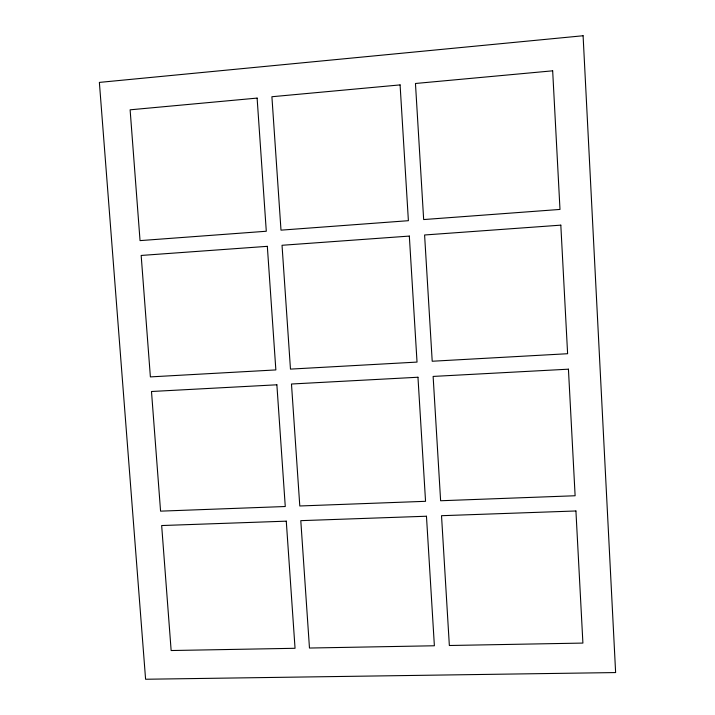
<?xml version="1.0" encoding="UTF-8"?>
<svg xmlns="http://www.w3.org/2000/svg" width="715" height="715" viewBox="0 0 715 715"><rect width="100%" height="100%" fill="white"/><g stroke="black" fill="none" stroke-linecap="round" stroke-linejoin="round"><path stroke-width="1.07" d="M583.091 35.75L99.376 82.404L145.592 679.25L615.624 672.565L583.091 35.75M257.114 98.098L130.121 109.815L140.042 240.615L266.293 231.249L257.114 98.098M400.087 84.906L271.906 96.731L280.995 230.15L408.39 220.694L400.087 84.906M552.668 70.821L415.46 83.485L423.664 219.559L559.988 209.432L552.668 70.821M267.33 246.335L141.168 255.452L150.382 376.894L275.856 369.923L267.33 246.335M409.329 236.084L282.032 245.281L290.469 369.11L417.033 362.085L409.329 236.084M560.819 225.145L424.594 234.985L432.209 361.245L567.612 353.719L560.819 225.145M276.875 384.795L151.491 391.498L160.571 511.145L285.267 506.515L276.875 384.795M417.962 377.243L291.479 384.009L299.791 505.979L425.55 501.313L417.962 377.243M568.434 369.181L433.129 376.43L440.619 500.75L575.119 495.754L568.434 369.181M286.277 521.163L161.662 525.543L171.144 650.534L295.045 648.291L286.277 521.163M426.462 516.23L300.792 520.654L309.47 648.031L434.38 645.77L426.462 516.23M575.924 510.975L441.521 515.703L449.351 645.502L582.904 643.08L575.924 510.975"/></g></svg>
